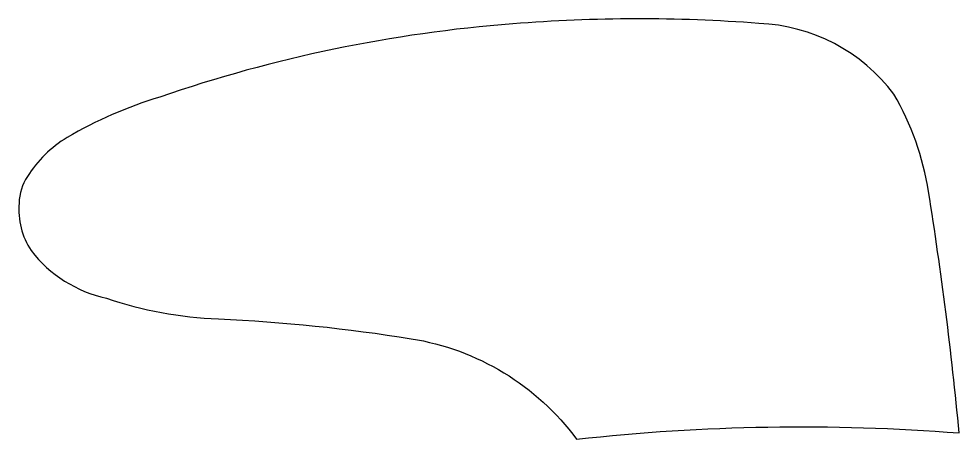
# Model space of a CAD drawing. Extents: x -1414 to -702, y 723 to 1041.
import ezdxf

# ---------------------------------------------------------------- set-up
doc = ezdxf.new("R2010")
doc.units = 0
doc.layers.get('0').update_dxf_attribs({"linetype": 'CONTINUOUS'})

msp = doc.modelspace()

# ---------------------------------------------------------------- linework, layer by layer
at = {"color": 1, "linetype": 'BYBLOCK'}
msp.add_lwpolyline([(-725.25, 910.33, 0.092515), (-751.49, 984.06, 0.225745), (-853.8, 1037.77, 0.039411), (-1040.17, 1037.41, 0.064013), (-1307.51, 981.94, 0.058265), (-1377.86, 951.28, 0.116548), (-1407.85, 921.66, 0.140695), (-1414.15, 901.5, 0.170971), (-1404.99, 865.51, 0.175721), (-1348.05, 829.42, 0.073865), (-1263.19, 813.82, -0.02817), (-1117.15, 798.75, -0.196115), (-991.79, 722.55, -0.047376), (-702.02, 727.29, 0.016131)], format="xyb", close=True, dxfattribs=at)

doc.saveas('drawing.dxf')
